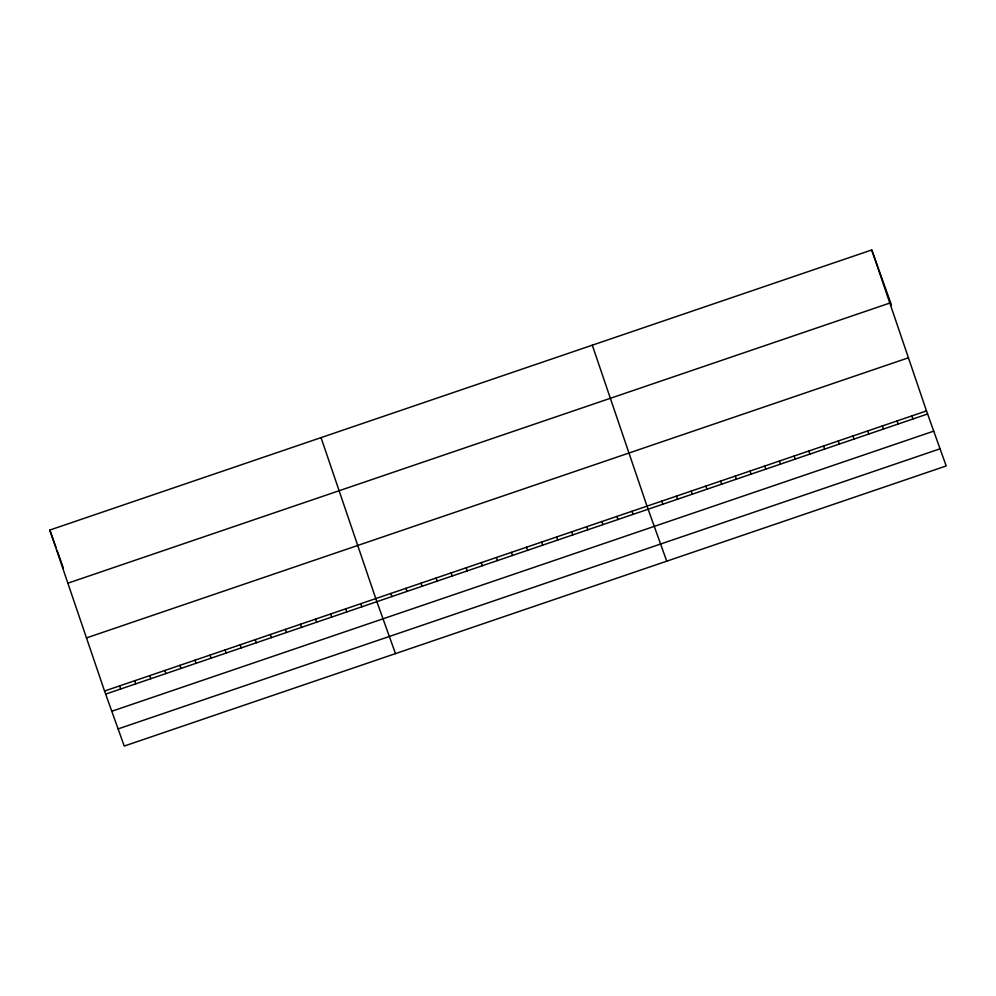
<?xml version="1.0" encoding="UTF-8"?>
<svg xmlns="http://www.w3.org/2000/svg" width="996" height="996" viewBox="0 0 996 996"><rect width="100%" height="100%" fill="white"/><g stroke="black" fill="none" stroke-linecap="round" stroke-linejoin="round"><path stroke-width="1.49" d="M871.761 249.946L926.492 410.912L946.2 465.941L124.239 746.054L104.543 691.025L49.8 530.059L871.761 249.946L891.457 304.975M67.865 583.183L889.826 303.058M86.478 637.913L908.427 357.788M104.543 691.025L926.492 410.912M105.638 694.112L927.6 413.987M111.776 711.256L933.738 431.131M118.101 728.91L940.062 448.798M911.788 415.93L912.896 419.005M897.085 420.935L898.18 424.022M882.369 425.952L883.477 429.027M867.665 430.957L868.761 434.044M852.95 435.974L854.058 439.062M838.246 440.991L839.342 444.067M823.53 445.996L824.638 449.084M808.827 451.014L809.935 454.089M794.123 456.031L795.219 459.106M779.407 461.036L780.515 464.124M764.704 466.053L765.8 469.128M749.988 471.058L751.096 474.146M735.285 476.076L736.38 479.163M720.569 481.093L721.677 484.168M705.865 486.098L706.973 489.185M691.162 491.115L692.257 494.19M676.446 496.12L677.554 499.208M661.742 501.137L662.838 504.225M666.735 561.184L647.027 506.155L592.296 345.176M631.962 511.284L633.07 514.372M616.898 516.426L617.993 519.501M601.821 521.555L602.929 524.643M586.756 526.697L587.852 529.772M571.679 531.827L572.787 534.914M556.615 536.969L557.723 540.044M541.55 542.098L542.646 545.186M526.473 547.24L527.581 550.315M511.409 552.369L512.517 555.457M496.344 557.511L497.44 560.586M481.267 562.64L482.375 565.728M466.203 567.782L467.298 570.857M451.126 572.912L452.234 575.999M436.061 578.054L437.169 581.129M420.997 583.183L422.092 586.27M405.92 588.325L407.028 591.4M390.855 593.454L391.963 596.542M395.487 653.625L375.791 598.584L321.048 437.618M360.714 603.725L361.822 606.801M345.649 608.855L346.745 611.942M330.572 613.997L331.68 617.072M315.508 619.126L316.616 622.214M300.443 624.268L301.539 627.343M285.366 629.397L286.475 632.485M270.302 634.539L271.398 637.614M255.225 639.669L256.333 642.756M240.161 644.81L241.269 647.886M225.096 649.94L226.192 653.027M210.019 655.082L211.127 658.157M194.955 660.211L196.063 663.299M179.89 665.353L180.986 668.428M164.813 670.482L165.921 673.57M149.749 675.624L150.844 678.699M134.672 680.754L135.78 683.841M119.607 685.895L120.715 688.971M49.8 530.059L56.013 547.427M57.046 550.278L58.092 553.228M58.453 554.212L59.15 556.166M59.499 557.15L60.208 559.117M60.557 560.101L61.254 562.055M61.615 563.039L62.312 565.006M62.661 565.977L63.371 567.944"/></g></svg>
